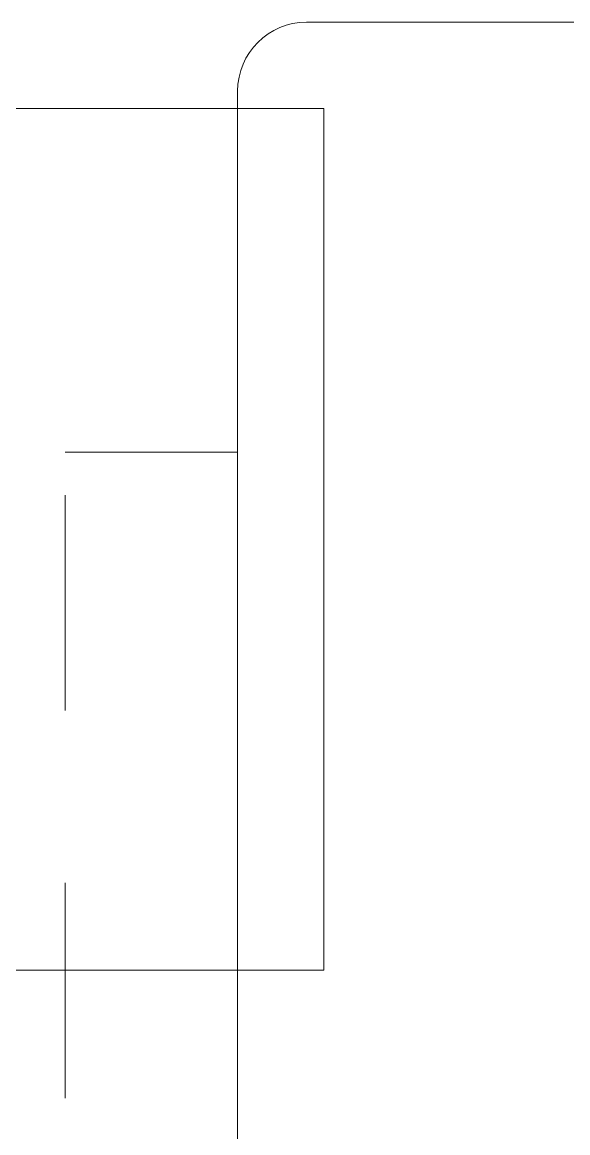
# Model space of a CAD drawing. Header units: metres. Extents: x -232 to 581, y 30 to 789.
# Drawn here: x 231.488 to 231.804, y 522 to 522.645 of the extents above; entities that cross this region are included whole.
import ezdxf

# ---------------------------------------------------------------- set-up
doc = ezdxf.new("R2010")
doc.units = ezdxf.units.M
doc.linetypes.add('HIDDEN2', pattern=[0.1875, 0.125, -0.0625])
for name, color, linetype, lineweight in [('A-WALL', 250, 'Continuous', 20), ('baños', 140, 'Continuous', 0), ('BOVEDILLA', 8, 'Continuous', 5), ('Columnas', 7, 'Continuous', 18)]:
    doc.layers.add(name, color=color, linetype=linetype, lineweight=lineweight)
doc.styles.get("Standard").update_dxf_attribs({"font": 'arial.ttf'})

# ---------------------------------------------------------------- blocks, each defined once
blk = doc.blocks.new('*U247')
at = {"layer": 'BOVEDILLA'}
blk.add_lwpolyline([(-0.25, -0.25), (0.25, -0.25), (0.25, 0.25), (-0.25, 0.25)], close=True, dxfattribs=at)
blk = doc.blocks.new('planta de entrepiso 20.03')
at = {"layer": 'BOVEDILLA', "color": 18, "linetype": 'ByBlock', "lineweight": -2, "true_color": 0x000000, "transparency": 16777216}
blk.add_blockref('*U247', (39.44198, -36.66682), dxfattribs=at)
blk = doc.blocks.new('20.03.2026 LN 09 SEGUNDO NIVEL ARQ')
at = {"layer": 'A-WALL', "color": 5}
for p, q in [((88.58593, -58.8486), (90.55593, -58.8486)), ((88.54593, -58.8886), (88.54593, -59.9477))]:
    blk.add_line(p, q, dxfattribs=at)
at = {"layer": 'A-WALL', "color": 5, "linetype": 'HIDDEN2'}
for p, q in [((88.44593, -59.69815), (88.44593, -59.09815)), ((88.44593, -59.09815), (88.54593, -59.09815))]:
    blk.add_line(p, q, dxfattribs=at)
at = {"layer": 'A-WALL', "color": 5}
blk.add_arc((88.58593, -58.8886), 0.04, 90, 180, dxfattribs=at)
at = {"layer": 'baños', "color": 5, "linetype": 'Continuous', "flags": 8}
for tag, p in [('MODELNUMBER', (83.78129, -42.91752, 0)), ('TRADENAME', (83.78129, -42.91756, 0)), ('PRODUCT', (83.78129, -42.9176, 0)), ('MATERIAL', (83.78129, -42.91764, 0)), ('MODELNUMBER', (84.95603, -42.91752, 0)), ('TRADENAME', (84.95603, -42.91756, 0)), ('MATERIAL', (84.95603, -42.91764, 0)), ('PRODUCT', (84.95603, -42.9176, 0))]:
    blk.add_attdef(tag, p, '', height=0.0000254, rotation=180.00008, dxfattribs=at)
at = {"layer": 'baños', "color": 5, "linetype": 'Continuous'}
for tag, p, rotation in [('MODELNUMBER', (85.8912, -56.99337), 180.00008), ('TRADENAME', (85.89116, -56.99332), 180.00008), ('MATERIAL', (85.89139, -56.99324), 180.00008), ('PRODUCT', (85.89139, -56.99328), 180.00008), ('MODELNUMBER', (86.60077, -56.99337), 179.99992), ('TRADENAME', (86.60077, -56.99332), 179.99992), ('MATERIAL', (86.60077, -56.99324), 179.99992), ('PRODUCT', (86.60077, -56.99328), 179.99992)]:
    blk.add_attdef(tag, p, '', height=0.0000254, rotation=rotation, dxfattribs=at)

msp = doc.modelspace()

# ---------------------------------------------------------------- block references
at = {"layer": 'Columnas'}
msp.add_blockref('planta de entrepiso 20.03', (191.97071, 559.01125), dxfattribs=at)

# ---------------------------------------------------------------- next in the draw order: block references
at = {"color": 1}
msp.add_blockref('20.03.2026 LN 09 SEGUNDO NIVEL ARQ', (143.06677, 581.49313), dxfattribs=at)

doc.saveas('drawing.dxf')
